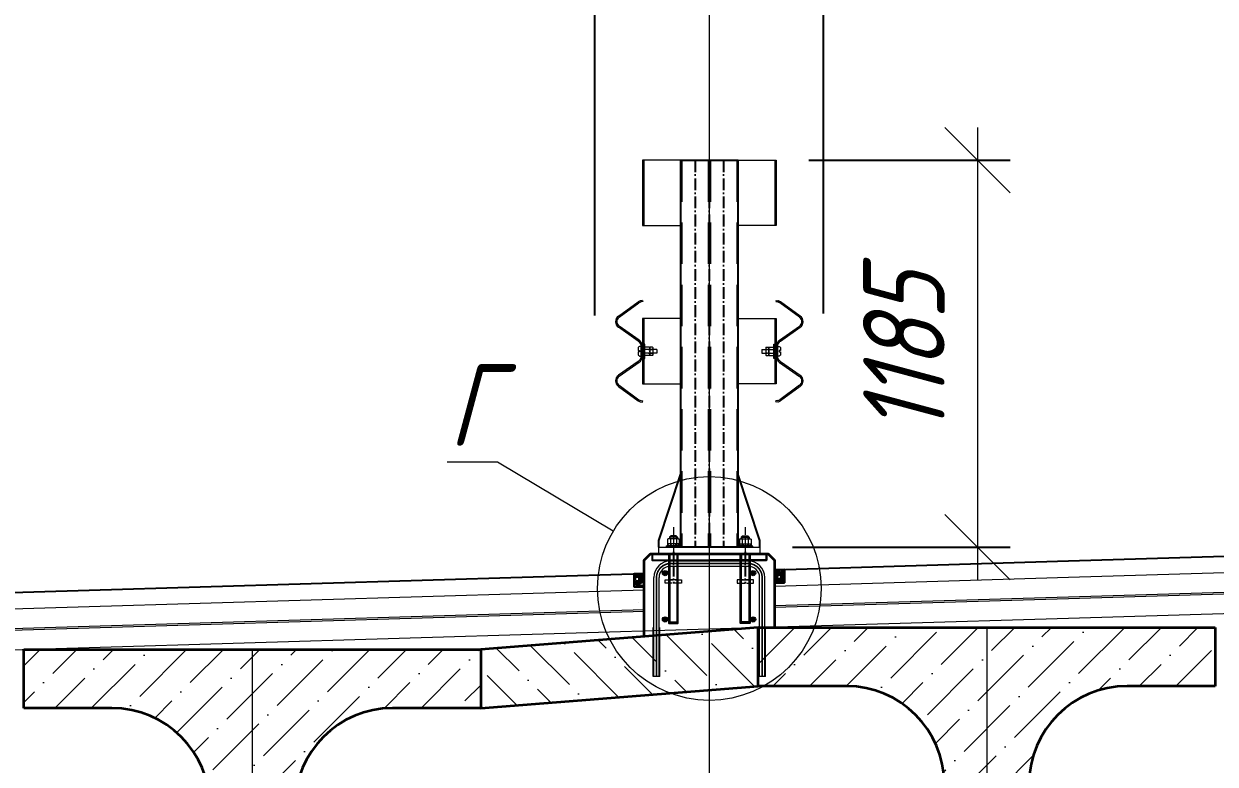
# Model space of a CAD drawing. Header units: millimetres. Extents: x 6546658 to 12951752, y -1354198 to 1102852.
# Drawn here: x 11698866 to 11702516, y -2053 to 215 of the extents above; entities that cross this region are included whole.
import ezdxf
from ezdxf import colors
from ezdxf.entities.mleader import LeaderData, LeaderLine
from ezdxf.math import Vec2, Vec3

# ---------------------------------------------------------------- set-up
doc = ezdxf.new("R2010")
doc.units = ezdxf.units.MM
for name, pattern in [('ACAD_ISO02W100', [15, 12, -3]), ('ACAD_ISO04W100', [30, 24, -3, 0, -3]), ('ACAD_ISO10W100', [18.5, 12, -3, 0.5, -3]), ('осевая', [50.8, 31.75, -6.35, 6.35, -6.35]), ('штриховая', [19.05, 12.7, -6.35])]:
    doc.linetypes.add(name, pattern=pattern)
doc.layers.get('Defpoints').update_dxf_attribs({"color": 254, "lineweight": 0})
for name, color, linetype, lineweight in [('!!! Текст', 1, 'Continuous', 25), ('1-Асфальт', 22, 'Continuous', 30), ('1-Бетон', 114, 'Continuous', 35), ('1-Тонкая', 5, 'Continuous', 20), ('1-Штриховка', 8, 'Continuous', 9), ('ИС_Выноска', 3, 'Continuous', 18), ('ИС_Выноски', 3, 'Continuous', 18), ('ИС_Ось', 1, 'осевая', 18), ('ИС_Размер', 3, 'Continuous', 18), ('Тонкая', 3, 'Continuous', 15)]:
    doc.layers.add(name, color=color, linetype=linetype, lineweight=lineweight)
doc.layers.add('Красные отметки', color=1, linetype='Continuous')
doc.layers.add('Красный поперечник', color=1, linetype='Continuous')
doc.styles.add('0', font='isocpeur.ttf', dxfattribs={"width": 0.8, "oblique": 15})
doc.styles.add('ISOCPEUR', font='isocpeur.ttf', dxfattribs={"width": 0.8, "oblique": 15})
doc.dimstyles.new('М100', dxfattribs={"dimscale": 100, "dimtxt": 2.5, "dimasz": 2, "dimexe": 1, "dimexo": 1, "dimgap": 1, "dimtad": 1, "dimdec": 0, "dimzin": 0, "dimdsep": 46, "dimtxsty": '0', "dimblk": 'OBLIQUE', "dimcen": 0.09, "dimdle": 1, "dimclrd": 256, "dimclre": 256, "dimclrt": 256, "dimadec": 4, "dimazin": 0, "dimtfac": 1, "dimtdec": 0, "dimtofl": 0, "dimtmove": 1, "dimatfit": 2, "dimfxl": 1, "dimtolj": 1, "dimtzin": 0, "dimlwd": -1, "dimarcsym": 0})

# ---------------------------------------------------------------- blocks, each defined once
blk = doc.blocks.new('1530')
at = {"layer": '1-Штриховка'}
h = blk.add_hatch(dxfattribs=at)
h.set_pattern_fill('ANSI36', color=256, scale=25, style=0)
h.set_pattern_definition([(45, (-1571632.81, 568569.22), (42.0949506, 154.348152), [198.4375, -39.6875, 0, -39.6875])])
h.paths.add_polyline_path([(130, -480), (130, -1117.2, 0.198927), (188.7, -1258.7), (310, -1380), (295, -1530), (-295, -1530), (-310, -1380), (-188.6, -1258.6, 0.198898), (-130, -1117), (-130, -480, 0.414214), (-430, -180), (-700, -180), (-700, 0), (700, 0), (700, -180), (430, -180, 0.414224)])
at = {"layer": '1-Бетон'}
for p, q in [((-700, 0), (700, 0)), ((-700, -180), (-700, 0)), ((700, 0), (700, -180)), ((-430, -180), (-700, -180)), ((700, -180), (430, -180)), ((-130, -1117.2), (-130, -480)), ((130, -480), (130, -1117.2)), ((-188.6, -1258.6), (-310, -1380)), ((188.6, -1258.6), (310, -1380)), ((-295, -1530), (-310, -1380)), ((310, -1380), (295, -1530)), ((295, -1530), (-295, -1530))]:
    blk.add_line(p, q, dxfattribs=at)
for centre, radius, start, end in [((-430, -480), 300, 0, 90), ((430, -480), 300, 90, 180), ((-330.2, -1117.1), 200.2, 315.0289, 359.9744), ((330.2, -1117.1), 200.2, 180.0256, 224.9711)]:
    blk.add_arc(centre, radius, start, end, dxfattribs=at)
at = {"layer": 'ИС_Ось', "ltscale": 100}
blk.add_line((0, 0), (0, -1530), dxfattribs=at)
blk = doc.blocks.new('_Oblique')
at = {"color": 0, "linetype": 'ByBlock', "lineweight": -2}
blk.add_line((-0.5, -0.5), (0.5, 0.5), dxfattribs=at)
blk = doc.blocks.new('*D537')
at = {"layer": 'Defpoints', "color": 0, "linetype": 'Continuous', "transparency": 16777216}
for p in [(11703316.2, 2020.2), (11703316.2, -1315.3), (11698616.2, -1556.4)]:
    blk.add_point(p, dxfattribs=at)
at = {"layer": 'ИС_Размер', "lineweight": -2, "transparency": 16777216}
for p, q in [((11698616.2, -1456.4), (11698616.2, 2120.2)), ((11703316.2, -1215.3), (11703316.2, 2120.2))]:
    blk.add_line(p, q, dxfattribs=at)
at = {"layer": 'ИС_Размер', "transparency": 16777216}
blk.add_line((11698516.2, 2020.2), (11703416.2, 2020.2), dxfattribs=at)
at = {"layer": 'ИС_Размер', "linetype": 'Continuous', "transparency": 16777216, "xscale": 200, "yscale": 200, "zscale": 200, "rotation": 180}
blk.add_blockref('_Oblique', (11698616.2, 2020.2), dxfattribs=at)
at = {"layer": 'ИС_Размер', "linetype": 'Continuous', "transparency": 16777216, "xscale": 200, "yscale": 200, "zscale": 200}
blk.add_blockref('_Oblique', (11703316.2, 2020.2), dxfattribs=at)
at = {"layer": 'ИС_Размер', "linetype": 'Continuous', "transparency": 16777216, "insert": (11700966.2, 2245.2), "char_height": 250, "attachment_point": 5, "style": '0'}
blk.add_mtext('\\A1;4700', dxfattribs=at)
blk = doc.blocks.new('*D538')
at = {"layer": 'Defpoints', "color": 0, "transparency": 16777216}
for p in [(11703316.2, 1230.5), (11701316.6, -772.3), (11703316.2, -1315.3)]:
    blk.add_point(p, dxfattribs=at)
at = {"layer": 'ИС_Размер', "lineweight": -2, "transparency": 16777216}
for p, q in [((11701316.6, -672.3), (11701316.6, 1330.5)), ((11703316.2, -1215.3), (11703316.2, 1330.5))]:
    blk.add_line(p, q, dxfattribs=at)
at = {"layer": 'ИС_Размер', "transparency": 16777216}
blk.add_line((11701216.6, 1230.5), (11703416.2, 1230.5), dxfattribs=at)
at = {"layer": 'ИС_Размер', "transparency": 16777216, "xscale": 200, "yscale": 200, "zscale": 200, "rotation": 180}
blk.add_blockref('_Oblique', (11701316.6, 1230.5), dxfattribs=at)
at = {"layer": 'ИС_Размер', "transparency": 16777216, "xscale": 200, "yscale": 200, "zscale": 200}
blk.add_blockref('_Oblique', (11703316.2, 1230.5), dxfattribs=at)
at = {"layer": 'ИС_Размер', "transparency": 16777216, "insert": (11702316.4, 1455.5), "char_height": 250, "attachment_point": 5, "style": '0'}
blk.add_mtext('\\A1;2000', dxfattribs=at)
blk = doc.blocks.new('*D545')
at = {"layer": 'Defpoints', "color": 0, "linetype": 'Continuous', "transparency": 16777216}
for p in [(11718666.2, 2800.8), (11718666.2, -924.1), (11687216.5, -1714.1)]:
    blk.add_point(p, dxfattribs=at)
at = {"layer": 'ИС_Размер', "lineweight": -2, "transparency": 16777216}
for p, q in [((11687216.5, -1614.1), (11687216.5, 2900.8)), ((11718666.2, -824.1), (11718666.2, 2900.8))]:
    blk.add_line(p, q, dxfattribs=at)
at = {"layer": 'ИС_Размер', "transparency": 16777216}
blk.add_line((11687116.5, 2800.8), (11718766.2, 2800.8), dxfattribs=at)
at = {"layer": 'ИС_Размер', "linetype": 'Continuous', "transparency": 16777216, "xscale": 200, "yscale": 200, "zscale": 200, "rotation": 180}
blk.add_blockref('_Oblique', (11687216.5, 2800.8), dxfattribs=at)
at = {"layer": 'ИС_Размер', "linetype": 'Continuous', "transparency": 16777216, "xscale": 200, "yscale": 200, "zscale": 200}
blk.add_blockref('_Oblique', (11718666.2, 2800.8), dxfattribs=at)
at = {"layer": 'ИС_Размер', "linetype": 'Continuous', "transparency": 16777216, "insert": (11702941.4, 3025.8), "char_height": 250, "attachment_point": 5, "style": '0'}
blk.add_mtext('\\A1;31450', dxfattribs=at)
blk = doc.blocks.new('*D547')
at = {"layer": 'Defpoints', "color": 0, "transparency": 16777216}
for p in [(11701316.6, 1230.5), (11700615.8, -778.3), (11701316.6, -772.3)]:
    blk.add_point(p, dxfattribs=at)
at = {"layer": 'ИС_Размер', "lineweight": -2, "transparency": 16777216}
for p, q in [((11700615.8, -678.3), (11700615.8, 1330.5)), ((11701316.6, -672.3), (11701316.6, 1330.5))]:
    blk.add_line(p, q, dxfattribs=at)
at = {"layer": 'ИС_Размер', "transparency": 16777216}
blk.add_line((11700515.8, 1230.5), (11701416.6, 1230.5), dxfattribs=at)
at = {"layer": 'ИС_Размер', "transparency": 16777216, "xscale": 200, "yscale": 200, "zscale": 200, "rotation": 180}
blk.add_blockref('_Oblique', (11700615.8, 1230.5), dxfattribs=at)
at = {"layer": 'ИС_Размер', "transparency": 16777216, "xscale": 200, "yscale": 200, "zscale": 200}
blk.add_blockref('_Oblique', (11701316.6, 1230.5), dxfattribs=at)
at = {"layer": 'ИС_Размер', "transparency": 16777216, "insert": (11700966.2, 1455.5), "char_height": 250, "attachment_point": 5, "style": '0'}
blk.add_mtext('\\A1;700', dxfattribs=at)
blk = doc.blocks.new('*D548')
at = {"layer": 'Defpoints', "color": 0, "transparency": 16777216}
for p in [(11698616.2, 1230.5), (11700615.8, -778.3), (11698616.2, -1556.4)]:
    blk.add_point(p, dxfattribs=at)
at = {"layer": 'ИС_Размер', "lineweight": -2, "transparency": 16777216}
for p, q in [((11698616.2, -1456.4), (11698616.2, 1330.5)), ((11700615.8, -678.3), (11700615.8, 1330.5))]:
    blk.add_line(p, q, dxfattribs=at)
at = {"layer": 'ИС_Размер', "transparency": 16777216}
blk.add_line((11700715.8, 1230.5), (11698516.2, 1230.5), dxfattribs=at)
at = {"layer": 'ИС_Размер', "transparency": 16777216, "xscale": 200, "yscale": 200, "zscale": 200, "rotation": 180}
blk.add_blockref('_Oblique', (11698616.2, 1230.5), dxfattribs=at)
at = {"layer": 'ИС_Размер', "transparency": 16777216, "xscale": 200, "yscale": 200, "zscale": 200}
blk.add_blockref('_Oblique', (11700615.8, 1230.5), dxfattribs=at)
at = {"layer": 'ИС_Размер', "transparency": 16777216, "insert": (11699616, 1455.5), "char_height": 250, "attachment_point": 5, "style": '0'}
blk.add_mtext('\\A1;2000', dxfattribs=at)
blk = doc.blocks.new('*D558')
at = {"layer": 'Defpoints', "color": 0, "transparency": 16777216}
for p in [(11701171.1, -203.3), (11701121.6, -1388.3), (11701787.9, -1388.3)]:
    blk.add_point(p, dxfattribs=at)
at = {"layer": 'ИС_Размер', "transparency": 16777216}
blk.add_line((11701787.9, -103.3), (11701787.9, -1488.3), dxfattribs=at)
at = {"layer": 'ИС_Размер', "lineweight": -2, "transparency": 16777216}
for p, q in [((11701271.1, -203.3), (11701887.9, -203.3)), ((11701221.6, -1388.3), (11701887.9, -1388.3))]:
    blk.add_line(p, q, dxfattribs=at)
at = {"layer": 'ИС_Размер', "transparency": 16777216, "xscale": 200, "yscale": 200, "zscale": 200}
for p, rotation in [((11701787.9, -203.3), 90), ((11701787.9, -1388.3), 270)]:
    blk.add_blockref('_Oblique', p, dxfattribs=dict(at, rotation=rotation))
at = {"layer": 'ИС_Размер', "transparency": 16777216, "insert": (11701562.9, -795.8), "char_height": 250, "attachment_point": 5, "rotation": 90, "style": '0'}
blk.add_mtext('\\A1;1185', dxfattribs=at)
blk = doc.blocks.new('боразд')
at = {"lineweight": 15}
for p, q in [((7642150.5, 251947.1), (7642033.5, 251947.1)), ((7642033.5, 251947.1), (7642033.5, 251747)), ((7642037.5, 251947.1), (7642037.5, 251747)), ((7642325.5, 251947.1), (7642442.5, 251947.1)), ((7642438.5, 251947.1), (7642438.5, 251747)), ((7642442.5, 251947.1), (7642442.5, 251747)), ((7642033.5, 251747), (7642150.5, 251747)), ((7642442.5, 251747), (7642325.5, 251747)), ((7641959.8, 251469.5), (7642020, 251513.5)), ((7641962.2, 251466.3), (7642022.3, 251510.3)), ((7642033.5, 251518.1), (7642027.9, 251517)), ((7642034.3, 251514.2), (7642028.7, 251513.1)), ((7642033.5, 251518.1), (7642034.3, 251514.2)), ((7642442.5, 251518.1), (7642441.7, 251514.2)), ((7642441.7, 251514.2), (7642447.4, 251513.1)), ((7642442.5, 251518.1), (7642448.2, 251517)), ((7642513.9, 251466.3), (7642453.7, 251510.3)), ((7642516.3, 251469.5), (7642456.1, 251513.5)), ((7642150.5, 251462.1), (7642033.5, 251462.1)), ((7642033.5, 251462.1), (7642033.5, 251262.1)), ((7642037.5, 251462.1), (7642037.5, 251262.1)), ((7642325.5, 251462.1), (7642442.5, 251462.1)), ((7642438.5, 251462.1), (7642438.5, 251262.1)), ((7642442.5, 251462.1), (7642442.5, 251262.1)), ((7642020.3, 251393), (7641959.8, 251435.7)), ((7642022.6, 251396.3), (7641962.1, 251439)), ((7642453.5, 251396.3), (7642514, 251439)), ((7642455.8, 251393), (7642516.3, 251435.7)), ((7642029.5, 251377.4), (7642029.5, 251346.7)), ((7642446.5, 251377.4), (7642446.5, 251346.7)), ((7642020.3, 251331.2), (7641959.8, 251288.5)), ((7642022.6, 251327.9), (7641962.1, 251285.2)), ((7642453.5, 251327.9), (7642514, 251285.2)), ((7642455.8, 251331.2), (7642516.3, 251288.5)), ((7641959.8, 251254.7), (7642020, 251210.7)), ((7641962.2, 251257.9), (7642022.3, 251213.9)), ((7642033.5, 251262.1), (7642150.5, 251262.1)), ((7642442.5, 251262.1), (7642325.5, 251262.1)), ((7642513.9, 251257.9), (7642453.7, 251213.9)), ((7642516.3, 251254.7), (7642456.1, 251210.7)), ((7642027.9, 251207.2), (7642033.5, 251206.1)), ((7642028.7, 251211.1), (7642034.3, 251210)), ((7642033.5, 251206.1), (7642034.3, 251210)), ((7642447.4, 251211.1), (7642441.7, 251210)), ((7642442.5, 251206.1), (7642441.7, 251210)), ((7642448.2, 251207.2), (7642442.5, 251206.1)), ((7642112, 250762.1), (7642112, 250772.1)), ((7642144, 250772.1), (7642112, 250772.1)), ((7642112, 250762.1), (7642112, 250772.1)), ((7642138, 250772.1), (7642112, 250772.1)), ((7642128, 250762.1), (7642112, 250762.1)), ((7642144, 250762.1), (7642112, 250762.1)), ((7642121, 250762.1), (7642121, 250772.1)), ((7642121, 250762.1), (7642121, 250772.1)), ((7642121, 250762.1), (7642121, 250772.1)), ((7642121, 250762.1), (7642121, 250772.1)), ((7642135, 250762.1), (7642135, 250772.1)), ((7642135, 250762.1), (7642135, 250772.1)), ((7642135, 250762.1), (7642135, 250772.1)), ((7642135, 250762.1), (7642135, 250772.1)), ((7642135, 250762.1), (7642135, 250772.1)), ((7642135, 250762.1), (7642135, 250772.1)), ((7642135, 250762.1), (7642135, 250772.1)), ((7642135, 250762.1), (7642135, 250772.1)), ((7642135, 250762.1), (7642135, 250772.1)), ((7642135, 250762.1), (7642135, 250772.1)), ((7642142, 250772.1), (7642138, 250772.1)), ((7642144, 250764.1), (7642144, 250772.1)), ((7642144, 250762.1), (7642144, 250770.1)), ((7642144, 250762.1), (7642144, 250770.1)), ((7642144, 250764.1), (7642144, 250770.1)), ((7642144, 250762.1), (7642144, 250770.1)), ((7642144, 250762.1), (7642144, 250770.1)), ((7642332, 250764.1), (7642332, 250772.1)), ((7642332, 250772.1), (7642364, 250772.1)), ((7642332, 250762.1), (7642332, 250770.1)), ((7642332, 250762.1), (7642332, 250770.1)), ((7642332, 250764.1), (7642332, 250770.1)), ((7642332, 250762.1), (7642332, 250770.1)), ((7642332, 250762.1), (7642332, 250770.1)), ((7642332, 250762.1), (7642364, 250762.1)), ((7642334, 250772.1), (7642338, 250772.1)), ((7642338, 250772.1), (7642364, 250772.1)), ((7642341, 250762.1), (7642341, 250772.1)), ((7642341, 250762.1), (7642341, 250772.1)), ((7642341, 250762.1), (7642341, 250772.1)), ((7642341, 250762.1), (7642341, 250772.1)), ((7642341, 250762.1), (7642341, 250772.1)), ((7642341, 250762.1), (7642341, 250772.1)), ((7642341, 250762.1), (7642341, 250772.1)), ((7642341, 250762.1), (7642341, 250772.1)), ((7642341, 250762.1), (7642341, 250772.1)), ((7642341, 250762.1), (7642341, 250772.1)), ((7642348, 250762.1), (7642364, 250762.1)), ((7642355, 250762.1), (7642355, 250772.1)), ((7642355, 250762.1), (7642355, 250772.1)), ((7642355, 250762.1), (7642355, 250772.1)), ((7642355, 250762.1), (7642355, 250772.1)), ((7642364, 250762.1), (7642364, 250772.1)), ((7642364, 250762.1), (7642364, 250772.1))]:
    blk.add_line(p, q, dxfattribs=at)
at = {"linetype": 'ACAD_ISO10W100', "ltscale": 3}
for p, q in [((7642194.3, 251947.1), (7642194.3, 250762.1)), ((7642238, 251947.1), (7642238, 250762.1)), ((7642281.8, 251947.1), (7642281.8, 250762.1))]:
    blk.add_line(p, q, dxfattribs=at)
at = {"lineweight": 15, "ltscale": 5}
for p, q in [((7642040.2, 251383.9), (7642037.5, 251383.9)), ((7642037.5, 251383.9), (7642037.5, 251340.2)), ((7642040.2, 251340.2), (7642040.2, 251383.9)), ((7642435.9, 251340.2), (7642435.9, 251383.9)), ((7642435.9, 251383.9), (7642438.5, 251383.9)), ((7642438.5, 251383.9), (7642438.5, 251340.2)), ((7642037.5, 251340.2), (7642040.2, 251340.2)), ((7642438.5, 251340.2), (7642435.9, 251340.2))]:
    blk.add_line(p, q, dxfattribs=at)
at = {"color": 7, "lineweight": 15}
for p, q in [((7642054.8, 251374.9), (7642040.2, 251374.9)), ((7642051.2, 251367.5), (7642040.2, 251367.5)), ((7642051.2, 251356.6), (7642040.2, 251356.6)), ((7642054.8, 251349.2), (7642040.2, 251349.2)), ((7642054.8, 251374.9), (7642049.3, 251374.9)), ((7642054.8, 251349.2), (7642049.3, 251349.2)), ((7642055.7, 251372.1), (7642055.7, 251352.1)), ((7642055.7, 251372.1), (7642055.7, 251352.1)), ((7642063.9, 251374.9), (7642056.7, 251374.9)), ((7642063.9, 251349.2), (7642056.7, 251349.2)), ((7642064.9, 251372.1), (7642064.9, 251352.1)), ((7642076.8, 251367.5), (7642064.9, 251367.5)), ((7642076.8, 251356.6), (7642064.9, 251356.6)), ((7642076.8, 251367.5), (7642076.8, 251356.6)), ((7642399.3, 251367.5), (7642399.3, 251356.6)), ((7642399.3, 251367.5), (7642411.2, 251367.5)), ((7642399.3, 251356.6), (7642411.2, 251356.6)), ((7642411.2, 251372.1), (7642411.2, 251352.1)), ((7642412.2, 251374.9), (7642419.4, 251374.9)), ((7642412.2, 251349.2), (7642419.4, 251349.2)), ((7642420.3, 251372.1), (7642420.3, 251352.1)), ((7642420.3, 251372.1), (7642420.3, 251352.1)), ((7642421.3, 251374.9), (7642435.9, 251374.9)), ((7642421.3, 251374.9), (7642426.7, 251374.9)), ((7642421.3, 251349.2), (7642435.9, 251349.2)), ((7642421.3, 251349.2), (7642426.7, 251349.2)), ((7642424.9, 251367.5), (7642435.9, 251367.5)), ((7642424.9, 251356.6), (7642435.9, 251356.6))]:
    blk.add_line(p, q, dxfattribs=at)
at = {"color": 3, "linetype": 'ACAD_ISO02W100', "lineweight": 15, "ltscale": 2}
for p, q in [((7642115, 250742.1), (7642115, 250722.1)), ((7642116, 250722.1), (7642116, 250662.1)), ((7642117, 250742.1), (7642117, 250722.1)), ((7642139, 250742.1), (7642139, 250722.1)), ((7642140, 250722.1), (7642140, 250662.1)), ((7642141, 250742.1), (7642141, 250722.1)), ((7642335, 250742.1), (7642335, 250722.1)), ((7642336, 250722.1), (7642336, 250662.1)), ((7642337, 250742.1), (7642337, 250722.1)), ((7642359, 250742.1), (7642359, 250722.1)), ((7642360, 250722.1), (7642360, 250662.1)), ((7642361, 250742.1), (7642361, 250722.1))]:
    blk.add_line(p, q, dxfattribs=at)
at = {"linetype": 'ACAD_ISO10W100', "ltscale": 2.5}
for p, q in [((7642128, 250748.1), (7642128, 250650.5)), ((7642348, 250748.1), (7642348, 250650.5))]:
    blk.add_line(p, q, dxfattribs=at)
at = {"color": 7, "lineweight": 15}
for points in [[(7642029.5, 251377.2), (7642026, 251377.2, 0.414214), (7642020, 251371.2), (7642020, 251364.2), (7642023.6, 251364.2), (7642023.6, 251360), (7642020, 251360), (7642020, 251353, 0.414214), (7642026, 251347), (7642029.5, 251347), (7642029.5, 251377.2)], [(7642446.5, 251377.2), (7642450, 251377.2, -0.414214), (7642456.1, 251371.2), (7642456.1, 251364.2), (7642452.4, 251364.2), (7642452.4, 251360), (7642456.1, 251360), (7642456.1, 251353, -0.414214), (7642450, 251347), (7642446.5, 251347), (7642446.5, 251377.2)]]:
    blk.add_lwpolyline(points, format="xyb", dxfattribs=at)
at = {"lineweight": 15}
blk.add_lwpolyline([(7642393, 250742.1), (7642083, 250742.1), (7642083, 250762.1), (7642393, 250762.1)], close=True, dxfattribs=at)
at = {"linetype": 'Continuous'}
for points in [[(7642238, 250742.1), (7642063, 250742.1), (7642063, 250722.1), (7642238, 250722.1)], [(7642238, 250742.1), (7642413, 250742.1), (7642413, 250722.1), (7642238, 250722.1)]]:
    blk.add_lwpolyline(points, dxfattribs=at)
blk.add_lwpolyline([(7642063, 250722.1), (7642413, 250722.1), (7642413, 250742.1), (7642063, 250742.1)], close=True, dxfattribs=at)
at = {"color": 3, "linetype": 'ACAD_ISO02W100', "lineweight": 15, "ltscale": 2}
for points in [[(7642114, 250722.1), (7642142, 250722.1), (7642142, 250662.1), (7642114, 250662.1)], [(7642362, 250722.1), (7642334, 250722.1), (7642334, 250662.1), (7642362, 250662.1)], [(7642103, 250662.1), (7642153, 250662.1), (7642153, 250652.1), (7642103, 250652.1)], [(7642373, 250662.1), (7642323, 250662.1), (7642323, 250652.1), (7642373, 250652.1)]]:
    blk.add_lwpolyline(points, close=True, dxfattribs=at)
blk.add_lwpolyline([(7642021.3, 250592.1), (7642021.3, 250592.1)], close=True)
at = {"lineweight": 15}
for centre, radius, start, end in [((7642031.8, 251497.4), 20, 101.3099, 126.1874), ((7642031.8, 251497.4), 16, 101.3099, 126.1874), ((7642444.3, 251497.4), 16, 53.8126, 78.6901), ((7642444.3, 251497.4), 20, 53.8126, 78.6901), ((7641970.5, 251452.6), 20, 122.4532, 237.5468), ((7641970.5, 251452.6), 16, 122.4532, 237.5468), ((7642505.5, 251452.6), 16, 302.4532, 57.5468), ((7642505.5, 251452.6), 20, 302.4532, 57.5468), ((7642009.5, 251376.1), 20, 0, 57.5468), ((7642009.5, 251376.1), 24, 0, 57.5468), ((7642466.5, 251376.1), 24, 122.4532, 180), ((7642466.5, 251376.1), 20, 122.4532, 180), ((7642031.8, 251226.8), 20, 233.8126, 258.6901), ((7642031.8, 251226.8), 16, 233.8126, 258.6901), ((7642444.3, 251226.8), 16, 281.3099, 306.1874), ((7642444.3, 251226.8), 20, 281.3099, 306.1874), ((7642114, 250770.1), 2, 90, 180), ((7642114, 250764.1), 2, 180, 270), ((7642119, 250770.1), 2, 0, 90), ((7642119, 250764.1), 2, 270, 0), ((7642123, 250770.1), 2, 90, 180), ((7642123, 250764.1), 2, 180, 270), ((7642133, 250770.1), 2, 0, 90), ((7642133, 250764.1), 2, 270, 0), ((7642137, 250770.1), 2, 90, 180), ((7642137, 250764.1), 2, 180, 270), ((7642142, 250770.1), 2, 359.9996, 90), ((7642142, 250764.1), 2, 270, 0), ((7642334, 250770.1), 2, 90, 180.0004), ((7642334, 250764.1), 2, 180, 270), ((7642339, 250770.1), 2, 0, 90), ((7642339, 250764.1), 2, 270, 0), ((7642343, 250770.1), 2, 90, 180), ((7642343, 250764.1), 2, 180, 270), ((7642353, 250770.1), 2, 0, 90), ((7642353, 250764.1), 2, 270, 0), ((7642357, 250770.1), 2, 90, 180), ((7642357, 250764.1), 2, 180, 270), ((7642362, 250770.1), 2, 0, 90), ((7642362, 250764.1), 2, 270, 0)]:
    blk.add_arc(centre, radius, start, end, dxfattribs=at)
at = {"lineweight": 15, "ltscale": 0.2}
for centre, radius, start, end in [((7642009.5, 251348.1), 20, 302.4532, 0), ((7642009.5, 251348.1), 24, 302.4532, 0), ((7642466.5, 251348.1), 24, 180, 237.5468), ((7642466.5, 251348.1), 20, 180, 237.5468), ((7641970.5, 251271.6), 20, 122.4532, 237.5468), ((7641970.5, 251271.6), 16, 122.4532, 237.5468), ((7642505.5, 251271.6), 16, 302.4532, 57.5468), ((7642505.5, 251271.6), 20, 302.4532, 57.5468)]:
    blk.add_arc(centre, radius, start, end, dxfattribs=at)
at = {"color": 7, "lineweight": 15, "extrusion": (0, 0, -1)}
for centre, major_axis, start_param, end_param in [((7642051.2, 251372.1), (-3.23, 3.23), 2.356194, 3.926991), ((7642051.2, 251363), (3.23, 3.23), -0.785398, 0.785398), ((7642051.2, 251361.1), (-3.23, 3.23), 2.356194, 3.926991), ((7642051.2, 251352), (3.23, 3.23), -0.785398, 0.785398), ((7642051.2, 251372), (-3.23, 3.23), 1.691386, 2.356194), ((7642051.2, 251352.1), (3.23, 3.23), 0.785398, 1.450207), ((7642060.3, 251372), (3.23, 3.23), 3.926991, 4.5918), ((7642060.3, 251372.1), (-3.23, 3.23), 3.926991, 5.497787), ((7642060.3, 251363), (3.23, 3.23), 3.926991, 5.497787), ((7642060.3, 251361.1), (-3.23, 3.23), 3.926991, 5.497787), ((7642060.3, 251352), (3.23, 3.23), 3.926991, 5.497787), ((7642060.3, 251352.1), (-3.23, 3.23), 4.832978, 5.497787), ((7642060.3, 251372.1), (3.23, 3.23), 0.785398, 2.356194), ((7642060.3, 251363), (-3.23, 3.23), 0.785398, 2.356194), ((7642060.3, 251361.1), (3.23, 3.23), 0.785398, 2.356194), ((7642060.3, 251352), (-3.23, 3.23), 0.785398, 2.356194), ((7642060.3, 251372), (-3.23, 3.23), 1.691386, 2.356194), ((7642060.3, 251352.1), (3.23, 3.23), 0.785398, 1.450207)]:
    blk.add_ellipse(centre, major_axis=major_axis, ratio=1, start_param=start_param, end_param=end_param, dxfattribs=at)
at = {"color": 7, "lineweight": 15}
for centre, major_axis, start_param, end_param in [((7642415.8, 251372), (3.23, 3.23), 1.691386, 2.356194), ((7642415.8, 251372.1), (-3.23, 3.23), 0.785398, 2.356194), ((7642415.8, 251363), (3.23, 3.23), 0.785398, 2.356194), ((7642415.8, 251361.1), (-3.23, 3.23), 0.785398, 2.356194), ((7642415.8, 251352), (3.23, 3.23), 0.785398, 2.356194), ((7642415.8, 251352.1), (-3.23, 3.23), 0.785398, 1.450207), ((7642415.8, 251372.1), (3.23, 3.23), 3.926991, 5.497787), ((7642415.8, 251363), (-3.23, 3.23), 3.926991, 5.497787), ((7642415.8, 251361.1), (3.23, 3.23), 3.926991, 5.497787), ((7642415.8, 251352), (-3.23, 3.23), 3.926991, 5.497787), ((7642415.8, 251372), (-3.23, 3.23), 3.926991, 4.5918), ((7642415.8, 251352.1), (3.23, 3.23), 4.832978, 5.497787), ((7642424.9, 251372), (3.23, 3.23), 1.691386, 2.356194), ((7642424.9, 251372.1), (3.23, 3.23), 2.356194, 3.926991), ((7642424.9, 251363), (-3.23, 3.23), -0.785398, 0.785398), ((7642424.9, 251361.1), (3.23, 3.23), 2.356194, 3.926991), ((7642424.9, 251352), (-3.23, 3.23), -0.785398, 0.785398), ((7642424.9, 251352.1), (-3.23, 3.23), 0.785398, 1.450207)]:
    blk.add_ellipse(centre, major_axis=major_axis, ratio=1, start_param=start_param, end_param=end_param, dxfattribs=at)
at = {"layer": 'Красные отметки', "linetype": 'штриховая', "ltscale": 10}
for p, q in [((7642153, 251947.1), (7642153, 250762.1)), ((7642235.5, 251947.1), (7642235.5, 250762.1)), ((7642240.5, 251947.1), (7642240.5, 250762.1)), ((7642323, 251947.1), (7642323, 250762.1))]:
    blk.add_line(p, q, dxfattribs=at)
at = {"layer": 'Красные отметки'}
blk.add_lwpolyline([(7642150.5, 250762.1), (7642150.5, 251947.1), (7642325.5, 251947.1), (7642325.5, 250762.1)], close=True, dxfattribs=at)
for points in [[(7642083, 250762.1), (7642083, 250782.1), (7642150.5, 250987.1)], [(7642393, 250762.1), (7642393, 250782.1), (7642325.5, 250987.1)]]:
    blk.add_lwpolyline(points, dxfattribs=at)
blk = doc.blocks.new('_None')
blk = doc.blocks.new('A$C3171ec87')
at = {"layer": 'Тонкая', "color": 1, "linetype": 'ACAD_ISO04W100'}
blk.add_line((0, 61.5), (0, -47.1), dxfattribs=at)
at = {"layer": 'Тонкая'}
for p, q in [((-22, 3.2), (-21.2, 4)), ((-22, 3.2), (-22, 0)), ((-22, 3.2), (0, 3.2)), ((-21.2, 4), (0, 4)), ((-21.2, 4), (5.2, 4)), ((-14.8, 26), (-18, 24.2)), ((-18, 24.2), (-18, 5.8)), ((-14.8, 4), (-18, 5.8)), ((0.1, 4), (-17.9, 4)), ((14.8, 26), (-14.8, 26)), ((14.8, 4), (-14.8, 4)), ((-12, 31.2), (-8.4, 34.8)), ((-12, 31.2), (-12, 26)), ((12, 31.2), (-12, 31.2)), ((-9.5, 26), (-9.5, 33.7)), ((-9, 24.2), (-9, 5.8)), ((8.4, 34.8), (-8.4, 34.8)), ((0, 4), (21.2, 4)), ((22, 3.2), (0, 3.2)), ((12, 31.2), (8.4, 34.8)), ((9, 24.2), (9, 5.8)), ((9.5, 26), (9.5, 33.7)), ((12, 31.2), (12, 26)), ((14.8, 26), (18, 24.2)), ((14.8, 4), (18, 5.8)), ((18, 24.2), (18, 5.8)), ((22, 3.2), (21.2, 4)), ((22, 3.2), (22, 0))]:
    blk.add_line(p, q, dxfattribs=at)
for centre, radius, start, end in [((-13.5, 17.5), 8.04, 55.8499, 124.1501), ((-13.5, 12.5), 8.04, 235.8499, 304.1501), ((0, -4.1), 29.6, 72.3785, 107.6215), ((0, 34.1), 29.6, 252.3785, 287.6215), ((13.5, 17.5), 8.04, 55.8499, 124.1501), ((13.5, 12.5), 8.04, 235.8499, 304.1501)]:
    blk.add_arc(centre, radius, start, end, dxfattribs=at)

msp = doc.modelspace()

# ---------------------------------------------------------------- hatches: boundary and pattern name
at = {"layer": '!!! Текст', "ltscale": 100}
h = msp.add_hatch(dxfattribs=at)
h.set_pattern_fill('AR-SAND', scale=0.02)
h.set_pattern_definition([(37.5, (4923701.1622, 188750.2873), (-0.03200062592, 0.97882647466), [0, -0.77216, 0, -0.8636, 0, -0.8255]), (7.5, (4923701.1622, 188750.2873), (0.89904656628, 1.43365020114), [0, -0.41656, 0, -0.69596, 0, -0.2667]), (327.5, (4923700.5373, 188750.2873), (1.58198474048, 0.00287436936), [0, -0.254, 0, -0.9144, 0, -1.1938]), (317.5, (4923700.5373, 188750.2873), (1.52711290494, 0.44585864651), [0, -0.127, 0, -0.59944, 0, -0.6858])])
h.paths.add_polyline_path([(11700844.6, -1413.3), (11700844.6, -1618.3), (11700860.6, -1618.3), (11700860.6, -1621.3), (11700842.6, -1621.3), (11700842.6, -1408.3), (11700844.6, -1408.3)])
h.paths.add_polyline_path([(11700870.6, -1408.3), (11700870.6, -1621.3), (11700860.6, -1621.3), (11700860.6, -1618.3), (11700868.6, -1618.3), (11700868.6, -1408.4), (11700869.1, -1408.3)])
h = msp.add_hatch(dxfattribs=at)
h.set_pattern_fill('AR-SAND', scale=0.02)
h.set_pattern_definition([(37.5, (4923721.1622, 188750.2873), (-0.03200062592, 0.97882647466), [0, -0.77216, 0, -0.8636, 0, -0.8255]), (7.5, (4923721.1622, 188750.2873), (0.89904656628, 1.43365020114), [0, -0.41656, 0, -0.69596, 0, -0.2667]), (327.5, (4923720.5373, 188750.2873), (1.58198474048, 0.00287436936), [0, -0.254, 0, -0.9144, 0, -1.1938]), (317.5, (4923720.5373, 188750.2873), (1.52711290494, 0.44585864651), [0, -0.127, 0, -0.59944, 0, -0.6858])])
h.paths.add_polyline_path([(11701088.6, -1413.3), (11701088.6, -1618.3), (11701072.6, -1618.3), (11701072.6, -1621.3), (11701090.6, -1621.3), (11701090.6, -1408.3), (11701088.6, -1408.3)])
h.paths.add_polyline_path([(11701062.6, -1408.3), (11701062.6, -1621.3), (11701072.6, -1621.3), (11701072.6, -1618.3), (11701064.6, -1618.3), (11701064.6, -1408.3), (11701064.1, -1408.3)])
at = {"layer": '1-Штриховка', "transparency": 33554687}
h = msp.add_hatch(dxfattribs=at)
h.set_pattern_fill('HOUND', color=256, scale=2)
h.set_pattern_definition([(0, (10792259.602, 293544.054), (12.7, 3.175), [50.8, -25.4]), (90, (10792259.602, 293544.054), (-3.175, -12.7), [50.8, -25.4])])
edge = h.paths.add_edge_path()
edge.add_line((11701166.5, -1478.5), (11701166.6, -1457.3))
edge.add_line((11701166.6, -1457.3), (11701196.5, -1456.4))
edge.add_line((11701196.5, -1456.4), (11701196.4, -1497.3))
edge.add_line((11701196.4, -1497.3), (11701166.6, -1497.3))
edge.add_line((11701166.6, -1497.3), (11701166.6, -1479.9))
edge.add_line((11701166.6, -1478.5), (11701166.6, -1477))
h = msp.add_hatch(dxfattribs=at)
h.set_pattern_fill('HOUND', color=256, scale=2)
h.set_pattern_definition([(0, (10792259.586, 293531.157), (12.7, 3.175), [50.8, -25.4]), (90, (10792259.586, 293531.157), (-3.175, -12.7), [50.8, -25.4])])
edge = h.paths.add_edge_path()
edge.add_line((11700736.6, -1491.4), (11700736.7, -1470.2))
edge.add_line((11700736.7, -1470.2), (11700766.6, -1469.3))
edge.add_line((11700766.6, -1469.3), (11700766.5, -1510.2))
edge.add_line((11700766.5, -1510.2), (11700736.7, -1510.2))
edge.add_line((11700736.7, -1510.2), (11700736.7, -1492.8))
edge.add_line((11700736.7, -1491.4), (11700736.7, -1489.9))
at = {"layer": '1-Штриховка'}
h = msp.add_hatch(dxfattribs=at)
h.set_pattern_fill('ANSI36', color=256, scale=25, angle=90, style=0)
h.set_pattern_definition([(135, (5971794.02, -5253785.93), (-154.3481521, 42.0949506), [198.4375, -39.6875, 0, -39.6875])])
h.paths.add_polyline_path([(11701116.4, -1633.8), (11700266.4, -1701.3), (11700266.4, -1881.3), (11701116.4, -1813.8)])
at = {"layer": 'Defpoints', "ltscale": 0.15}
for points in [[(11700822.9, -1467.8, 1), (11700838.9, -1467.8, 1)], [(11701108.7, -1467.8, 1), (11701092.7, -1467.8, 1)], [(11700822.9, -1609.5, 1), (11700838.9, -1609.5, 1)], [(11701108.7, -1609.5, 1), (11701092.7, -1609.5, 1)]]:
    msp.add_hatch(color=1, dxfattribs=at).paths.add_polyline_path(points)

# ---------------------------------------------------------------- linework, layer by layer
at = {"layer": '!!! Текст', "ltscale": 100}
for points in [[(11700842.6, -1408.3), (11700842.6, -1621.3), (11700870.6, -1621.3), (11700870.6, -1408.3)], [(11700844.6, -1408.3), (11700844.6, -1618.3), (11700868.6, -1618.3), (11700868.6, -1408.3)], [(11701090.6, -1408.3), (11701090.6, -1621.3), (11701062.6, -1621.3), (11701062.6, -1408.3)], [(11701088.6, -1408.3), (11701088.6, -1618.3), (11701064.6, -1618.3), (11701064.6, -1408.3)]]:
    msp.add_lwpolyline(points, dxfattribs=at)
at = {"layer": '1-Асфальт', "transparency": 33554687}
for points in [[(11701166.6, -1457.3), (11701196.5, -1456.4), (11701196.4, -1497.3), (11701166.6, -1497.3), (11701166.6, -1478.5), (11701166.6, -1477), (11701166.6, -1457.3)], [(11700736.7, -1470.2), (11700766.6, -1469.3), (11700766.5, -1510.2), (11700736.7, -1510.2), (11700736.7, -1491.4), (11700736.7, -1489.9), (11700736.7, -1470.2)]]:
    msp.add_lwpolyline(points, dxfattribs=at)
at = {"layer": '1-Бетон'}
msp.add_lwpolyline([(11700766.6, -1661.6), (11700766.6, -1428.5), (11700786.8, -1408.3), (11701146.6, -1408.3), (11701166.6, -1428.3), (11701166.5, -1633.8)], dxfattribs=at)
msp.add_lwpolyline([(11700266.4, -1881.3), (11701116.4, -1813.8), (11701116.4, -1633.8), (11700266.4, -1701.3)], close=True, dxfattribs=at)
at = {"layer": '1-Тонкая'}
for points in [[(11701166.6, -1507.3), (11702066.6, -1480.3), (11707016.6, -1331.8), (11710966.6, -1213.3), (11714716.6, -1100.8), (11715466.6, -1078.3), (11717166.2, -1027.3)], [(11701166.5, -1567.3), (11702066.6, -1540.3), (11707016.6, -1391.8), (11710966.6, -1273.3), (11714716.6, -1160.8), (11715466.6, -1138.3), (11717166.4, -1087.3)], [(11701166.5, -1572.3), (11702066.6, -1545.3), (11707016.6, -1396.8), (11710966.6, -1278.3), (11714716.6, -1165.8), (11715466.6, -1143.3), (11717166.4, -1092.3)], [(11689441.4, -1859.1), (11690166.6, -1837.3), (11694116.6, -1718.8), (11699066.6, -1570.3), (11700766.6, -1519.3)], [(11689441.4, -1919.1), (11690166.6, -1897.3), (11694116.6, -1778.8), (11699066.6, -1630.3), (11700766.6, -1579.3)], [(11689441.4, -1924.1), (11690166.6, -1902.3), (11694116.6, -1783.8), (11699066.6, -1635.3), (11700766.6, -1584.3)]]:
    msp.add_lwpolyline(points, dxfattribs=at)
at = {"layer": 'Defpoints', "color": 2, "ltscale": 0.15}
for p, q in [((11700847.6, -1430.3), (11701085.6, -1430.3)), ((11700847.6, -1446.3), (11701085.6, -1446.3)), ((11700857.6, -1438.3), (11701075.6, -1438.3)), ((11700796.6, -1784.4), (11700796.6, -1481.3)), ((11700812.6, -1784.4), (11700812.6, -1481.3)), ((11701120.6, -1784.4), (11701120.6, -1481.3)), ((11701136.6, -1784.4), (11701136.6, -1481.3)), ((11700794.6, -1784.4), (11700794.6, -1634.4)), ((11700814.6, -1784.4), (11700814.6, -1634.4)), ((11701118.6, -1784.4), (11701118.6, -1634.4)), ((11701138.6, -1784.4), (11701138.6, -1634.4)), ((11700814.6, -1784.4), (11700794.6, -1784.4)), ((11701138.6, -1784.4), (11701118.6, -1784.4))]:
    msp.add_line(p, q, dxfattribs=at)
at = {"layer": 'Defpoints', "color": 252, "true_color": 0x939598}
msp.add_lwpolyline([(11689441.4, -1984.1), (11690166.6, -1962.3), (11694116.6, -1843.8), (11699066.6, -1695.3), (11700966.6, -1638.3), (11702066.6, -1605.3), (11707016.6, -1456.8), (11710966.6, -1338.3), (11714716.6, -1225.8), (11715466.6, -1203.3), (11717166.6, -1152.3)], dxfattribs=at)
at = {"layer": 'Defpoints', "color": 1, "ltscale": 0.15, "const_width": 5}
for points in [[(11700804.6, -1784.4), (11700804.6, -1481.3), (11700805.5, -1472.5), (11700808.6, -1463.2), (11700815.8, -1452.3), (11700825.1, -1444.6), (11700835.9, -1439.9), (11700845.6, -1438.3), (11700847.6, -1438.3), (11700966.6, -1438.3)], [(11700966.6, -1438.3), (11701081.5, -1438.3), (11701089.3, -1438.5), (11701095.7, -1439.5), (11701103.3, -1442.1), (11701112.1, -1447.4), (11701118.5, -1453.6), (11701124.7, -1463.5), (11701127, -1469.7), (11701128.4, -1477.9), (11701128.6, -1481.3), (11701128.6, -1784.4)]]:
    msp.add_lwpolyline(points, dxfattribs=at)
at = {"layer": 'Defpoints', "color": 1, "ltscale": 0.15}
for centre in [(11700830.9, -1467.8), (11701100.7, -1467.8), (11700830.9, -1609.5), (11701100.7, -1609.5)]:
    msp.add_circle(centre, 8, dxfattribs=at)
at = {"layer": 'Defpoints', "color": 2, "ltscale": 0.15}
for centre, radius, start, end in [((11700847.6, -1481.3), 51, 90, 180), ((11700847.6, -1481.3), 35, 90, 180), ((11701085.6, -1481.3), 51, 0, 90), ((11701085.6, -1481.3), 35, 0, 90)]:
    msp.add_arc(centre, radius, start, end, dxfattribs=at)
at = {"layer": 'ИС_Ось', "ltscale": 500}
msp.add_lwpolyline([(11700966.6, 542), (11700966.6, -3761.8)], dxfattribs=at)
at = {"layer": 'ИС_Размер'}
msp.add_circle((11700966.6, -1514.8), 342.6, dxfattribs=at)
at = {"layer": 'Красный поперечник'}
for points in [[(11701166.6, -1457.3), (11702066.6, -1430.3), (11707016.6, -1281.8), (11710966.6, -1163.3), (11714716.6, -1050.8), (11715466.6, -1028.3), (11717381.2, -970.9)], [(11689441.4, -1809.1), (11690166.6, -1787.3), (11694116.6, -1668.8), (11699066.6, -1520.3), (11700766.6, -1469.3)]]:
    msp.add_lwpolyline(points, dxfattribs=at)

# ---------------------------------------------------------------- block references
msp.add_blockref('A$C3171ec87', (11700856.6, -1388.3))
at = {"xscale": -1}
msp.add_blockref('A$C3171ec87', (11701076.6, -1388.3), dxfattribs=at)
at = {"layer": 'ИС_Размер', "linetype": 'Continuous'}
for p in [(11701816.4, -1633.8), (11699566.4, -1701.3)]:
    msp.add_blockref('1530', p, dxfattribs=at)
at = {"layer": 'Красные отметки'}
msp.add_blockref('боразд', (4058728.6, -252150.4), dxfattribs=at)

# ---------------------------------------------------------------- dimensions: what is measured, and where the dimension line sits
at = {"layer": 'ИС_Размер', "linetype": 'Continuous'}
for base, p1, p2, picture, middle in [((11718666.2, 2800.8), (11687216.5, -1714.1), (11718666.2, -924.1), '*D545', (11702941.4, 3025.8)), ((11703316.2, 2020.2), (11698616.2, -1556.4), (11703316.2, -1315.3), '*D537', (11700966.2, 2245.2))]:
    dim = msp.add_linear_dim(base=base, p1=p1, p2=p2, dimstyle='М100', dxfattribs=at)
    dim.commit()
    dim.dimension.update_dxf_attribs({"geometry": picture, "text_midpoint": middle})
at = {"layer": 'ИС_Размер'}
for base, p1, p2, angle, picture, middle in [((11698616.2, 1230.5), (11700615.8, -778.3), (11698616.2, -1556.4), 180, '*D548', (11699616, 1455.5)), ((11701787.9, -1388.3), (11701171.1, -203.3), (11701121.6, -1388.3), 90, '*D558', (11701562.9, -795.8))]:
    dim = msp.add_linear_dim(base=base, p1=p1, p2=p2, angle=angle, dimstyle='М100', dxfattribs=at)
    dim.commit()
    dim.dimension.update_dxf_attribs({"geometry": picture, "text_midpoint": middle})
dim = msp.add_linear_dim(base=(11701316.6, 1230.5), p1=(11700615.8, -778.3), p2=(11701316.6, -772.3), dimstyle='М100', override={"dimrnd": 10}, dxfattribs=at)
dim.commit()
dim.dimension.update_dxf_attribs({"geometry": '*D547', "text_midpoint": (11700966.2, 1455.5)})
dim = msp.add_linear_dim(base=(11703316.2, 1230.5), p1=(11701316.6, -772.3), p2=(11703316.2, -1315.3), dimstyle='М100', dxfattribs=at)
dim.commit()
dim.dimension.update_dxf_attribs({"geometry": '*D538', "text_midpoint": (11702316.4, 1455.5)})

# ---------------------------------------------------------------- leaders
at = {"layer": 'ИС_Выноска', "ltscale": 0.5}
ml = msp.add_multileader_mtext('Standard', dxfattribs=at)
ml.set_content('\\A1;Асфальтобетон А5 Вл на БНД 50/70\\P\\pq*;ГОСТ 58406.2-2020              - 50мм\\P\\pql;Асфальтобетон А32 Нт на БНД 50/70\\PГОСТ 58406.2-2020              - 60мм\\PГидроизоляция оклеечная      - 5 мм\\PВыравнивающий слой      - min 30 мм\\PПереходная плита            - 400 мм', color=256, style='0')
ml.set_leader_properties(color=256, linetype='ByLayer', lineweight=-1)
ml.build(insert=Vec2(0, 0))
ml.multileader.update_dxf_attribs({"text_left_attachment_type": 6, "text_right_attachment_type": 6, "dogleg_length": 0.48, "arrow_head_size": 375, "scale": 75})
ctx = ml.context
ctx.base_point, ctx.scale, ctx.char_height, ctx.arrow_head_size, ctx.landing_gap_size, ctx.plane_origin = Vec3(11614980.4, 7598.1), 75, 250, 375, 9, Vec3(11614436.3, 36623.6)
ctx.left_attachment, ctx.right_attachment = 6, 6
notes = []
notes.append((ctx, [(0, (1, 1, 0), (11614944.4, 7598.1), (1, 0), 36, [(0, [(11614944.4, 134.1)], 0, [])])]))
ctx.mtext.insert, ctx.mtext.width, ctx.mtext.flow_direction = Vec3(11614989.4, 7923.1), 16509.947, 5
ml = msp.add_multileader_mtext('Standard', dxfattribs=at)
ml.set_content('\\A1;Асфальтобетон ЩМА-16 по ГОСТ 58406.1 на ПБВ60 по ГОСТ 52056-2003                            -50мм\\PАсфальтобетон А22 Нт по ГОСТ 58406.2-2020 на БНД 50/70 по ГОСТ 33133-2020               -60мм\\PГидроизоляция оклеечная                      -5 мм\\PВыравнивающий слой                      -min 30 мм', color=256, style='0')
ml.set_leader_properties(color=256, linetype='ByLayer', lineweight=-1)
ml.build(insert=Vec2(0, 0))
ml.multileader.update_dxf_attribs({"text_left_attachment_type": 6, "text_right_attachment_type": 6, "dogleg_length": 0.36, "arrow_head_size": 500, "scale": 75})
ctx = ml.context
ctx.base_point, ctx.scale, ctx.char_height, ctx.arrow_head_size, ctx.landing_gap_size, ctx.plane_origin = Vec3(11695050.6, 5371.2), 75, 250, 500, 9, Vec3(11694760.6, 19883.9)
ctx.left_attachment, ctx.right_attachment = 6, 6
notes.append((ctx, [(0, (1, 1, 0), (11695014.6, 5371.2), (1, 0), 36, [(0, [(11695014.6, -1671.9)], 0, [])])]))
ctx.mtext.insert, ctx.mtext.width, ctx.mtext.flow_direction = Vec3(11695059.6, 5696.2), 7153.189, 5
ml = msp.add_multileader_mtext('Standard', dxfattribs=at)
ml.set_content('\\A1;Бетон В35F{\\H0.7x;\\S^ 2;}300 W12 -175-225мм', color=256, style='0')
ml.set_leader_properties(color=256, linetype='ByLayer', lineweight=-1)
ml.build(insert=Vec2(0, 0))
ml.multileader.update_dxf_attribs({"text_left_attachment_type": 6, "text_right_attachment_type": 6, "dogleg_length": 0.36, "arrow_head_size": 450, "scale": 75})
ctx = ml.context
ctx.base_point, ctx.scale, ctx.char_height, ctx.arrow_head_size, ctx.landing_gap_size, ctx.plane_origin = Vec3(11688095.9, 4259.2), 75, 250, 450, 18, Vec3(11687515.8, 39445.1)
ctx.left_attachment, ctx.right_attachment = 6, 6
notes.append((ctx, [(0, (1, 1, 0), (11688023.9, 4259.2), (1, 0), 72, [(0, [(11688023.9, -1780.7)], 0, [])])]))
ctx.mtext.insert, ctx.mtext.width, ctx.mtext.flow_direction = Vec3(11688113.9, 4559.2), 16509.947, 5
at = {"layer": 'ИС_Выноски'}
ml = msp.add_multileader_mtext('Standard', dxfattribs=at)
ml.set_content('Ось водоотвода ', color=256, style='ISOCPEUR')
ml.set_leader_properties(color=256, linetype='ByLayer', lineweight=-1)
ml.set_arrow_properties(name='NONE')
ml.build(insert=Vec2(0, 0))
ml.multileader.update_dxf_attribs({"text_left_attachment_type": 6, "text_right_attachment_type": 6, "dogleg_length": 0.36, "arrow_head_size": 300, "scale": 50})
ctx = ml.context
ctx.base_point, ctx.scale, ctx.char_height, ctx.arrow_head_size, ctx.landing_gap_size, ctx.plane_origin = Vec3(11689481.6, -131.1), 50, 250, 300, 4.5, Vec3(11696471.9, -3223.6)
ctx.left_attachment, ctx.right_attachment, ctx.text_align_type = 6, 6, 1
notes.append((ctx, [(0, (1, 1, 0), (11689441.4, -131.1), (1, 0), 40.3, [(1, [(11689441.4, -1422.7)], 0, [])])]))
ctx.mtext.insert, ctx.mtext.width, ctx.mtext.alignment, ctx.mtext.flow_direction = Vec3(11690229.6, 168.9), 2049.626, 2, 5
at = {"layer": 'ИС_Размер'}
ml = msp.add_multileader_mtext('Standard', dxfattribs=at)
ml.set_content('Г', color=4, style='0')
ml.set_leader_properties(color=256, linetype='ByLayer', lineweight=-1)
ml.set_arrow_properties(name='NONE')
ml.build(insert=Vec2(0, 0))
ml.multileader.update_dxf_attribs({"text_left_attachment_type": 6, "text_right_attachment_type": 6, "dogleg_length": 0, "arrow_head_size": 200, "scale": 100})
ctx = ml.context
ctx.base_point, ctx.scale, ctx.char_height, ctx.arrow_head_size, ctx.landing_gap_size, ctx.plane_origin = Vec3(11700150.4, -1127.4), 100, 250, 200, 0, Vec3(11700268.7, -1401.4)
ctx.left_attachment, ctx.right_attachment, ctx.text_align_type = 6, 6, 2
notes.append((ctx, [(1, (1, 1, 0), (11700317.4, -1127.4), (-1, 0), 0, [(0, [(11700672.4, -1339.2)], 0, [])])]))
ctx.mtext.insert, ctx.mtext.alignment, ctx.mtext.flow_direction = Vec3(11700317.4, -827.4), 3, 5
for ctx, leaders in notes:
    for number, flags, end, landing, length, lines in leaders:
        leader = LeaderData()
        leader.index, (leader.has_last_leader_line, leader.has_dogleg_vector, leader.attachment_direction) = number, flags
        leader.last_leader_point, leader.dogleg_vector, leader.dogleg_length = Vec3(end), Vec3(landing), length
        for number, points, colour, breaks in lines:
            line = LeaderLine()
            line.index, line.vertices, line.color, line.breaks = number, Vec3.list(points), colors.encode_raw_color(colour), breaks
            leader.lines.append(line)
        ctx.leaders.append(leader)

doc.saveas('drawing.dxf')
